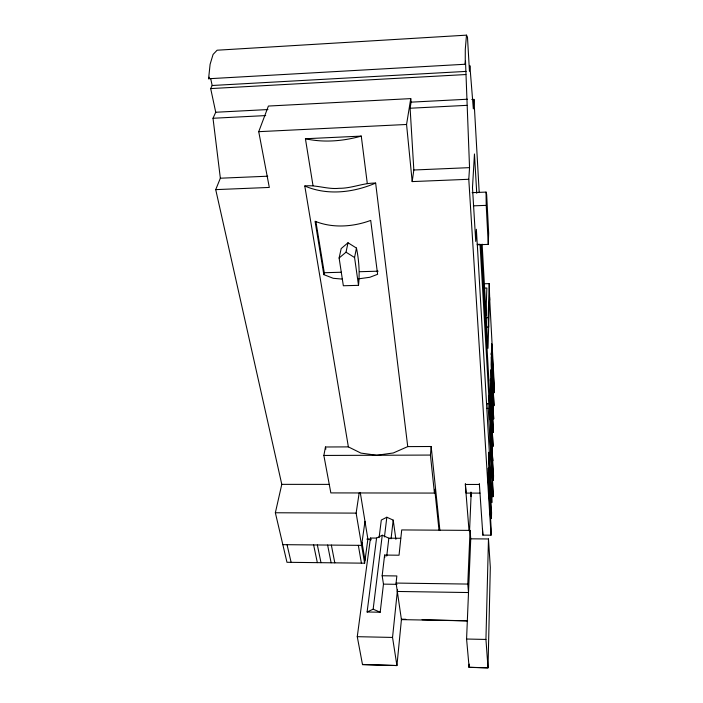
<?xml version="1.0" encoding="UTF-8"?>
<svg xmlns="http://www.w3.org/2000/svg" width="703" height="703" viewBox="0 0 703 703"><rect width="100%" height="100%" fill="white"/><g stroke="black" fill="none" stroke-linecap="round" stroke-linejoin="round"><path stroke-width="1.05" d="M465.245 64.245L465.289 49.377L466.493 35.15L217.113 50.212L213.079 54.439L210.1 64.307L208.58 78.745L465.245 64.245L465.5 61.143L469.542 167.639L468.787 179.283L491.046 535.185L482.873 535.124L479.332 483.55M491.046 535.185L491.195 528.805L488.049 478.137L488.321 468.005L491.432 518.594L491.564 512.601L488.488 462.064L488.752 452.249L491.792 502.68L491.933 496.643L477.293 244.38L480.035 244.293L489.244 403.636L486.784 403.663M491.933 496.643L493.084 496.643L493.198 491.705L490.237 441.361L490.536 430.095L493.444 480.307L493.55 475.641L488.919 395.42M470.738 538.823L466.581 639.027L469.129 667.375L488.014 667.85L485.94 639.44L488.471 538.964L470.738 538.823L470.061 530.387L401.712 529.93L399.04 555.212L384.62 555.062L382.16 575.757L383.469 584.131L380.191 612.225L367.107 611.988L376.571 538.085L382.256 535.229L388.838 538.182L400.684 538.278M489.244 403.636L489.56 392.388L481.133 244.776M487.583 481.608L487.557 475.43M490.343 381.061L490.395 378.996M491.054 354.98L491.107 353.02M489.648 418.962L489.868 410.939L492.75 460.913L490.017 405.438L490.255 396.677L493.084 446.458L490.395 391.439L490.624 382.942L493.401 432.512L490.764 377.95L490.984 369.69L493.708 419.058L491.125 364.611L491.344 356.588L494.016 405.736L491.476 351.605L491.687 343.802L494.314 392.722L494.42 387.898L489.587 297.246L487.996 348.31L482.117 244.134M493.084 496.643L488.014 403.645M486.142 322.888L486.379 327.071L488.655 327.027L488.137 317.607L489.226 283.625L483.752 283.775M485.914 315.542L486.871 288.019L483.62 288.107M476.748 193.325L474.463 153.975L472.486 187.666L475.738 241.419L476.353 229.283L477.275 244.749L488.269 244.398L488.655 233.211L486.652 194.467L486.037 192.095L472.126 192.64M469.129 667.375L469.261 664.133M469.56 530.756L471.221 492.223M397.318 591.46L468.506 592.541L467.785 584.07L470.061 530.387M469.244 665.091L469.138 667.252L488.014 667.85L490.316 567.365L488.471 538.964M471.792 99.501L473.954 99.387L473.339 108.903L469.868 65.66L469.455 71.152L467.477 37.136L466.493 35.15M439.893 530.449L431.167 446.502L407.74 446.607L393.302 452.969L376.755 455.263L360.903 453.092L348.372 446.888L325.463 446.994L323.855 455.447L330.849 492.908L434.436 493.075L434.735 489.297L438.997 530.053M434.436 493.075L430.438 455.069L431.167 446.502M376.571 538.085L370.455 538.041L357.265 636.681L362.511 664.678L396.923 665.548L392.538 637.436L397.529 589.43M422.081 619.703L467.662 620.854L401.422 619.615L396.088 583.068L396.844 575.95L382.16 575.757M391.053 538.806L393.197 520.115L386.835 517.232L381.307 520.053L379.093 537.672M386.747 556.073L388.838 538.182M384.453 536.934L386.835 517.232M367.107 611.988L373.152 609.193L382.256 535.229M210.698 78.622L212.165 85.494L210.68 88.587L215.733 112.252L213.009 118.262L220.355 178.211L215.716 189.625L281.789 484.358L275.356 512.759L286.973 562.295L364.62 563.182L367.889 539.131L360.252 492.425M468.787 179.283L412.186 181.594L413.83 170.003L410.113 108.236L411.088 102.146L410.754 98.613L268.405 106.048L258.73 131.672L269.311 187.437L215.716 189.625M364.98 521.345L361.597 545.361L282.834 544.658M364.62 563.182L356.131 513.12L359.163 492.952M412.186 181.594L406.562 124.475L410.754 98.613M358.512 285.348C359.787 272.966 359.048 260.541 356.456 248.071L348.011 242.772L341.183 248.563L339.118 258.001L343.345 285.752L358.512 285.348L354.567 257.526L356.456 248.071M339.118 258.001L346.017 252.192L348.011 242.772M342.256 279.091L333.24 278.3L323.828 274.636L324.276 272.729L315.893 221.533M208.58 78.745L209.327 77.207M407.74 446.607L375.648 183.088C353.512 192.587 327.37 195.812 304.786 185.987L348.372 446.888M375.648 183.088C363.223 182.815 351.641 188.466 339.145 188.299C327.484 189.555 316.368 184.643 304.786 185.987M367.282 183.43L361.272 136.101C343.169 141.18 323.89 142.832 305.418 138.746L313.011 185.645M358.398 278.863L369.857 277.272L377.608 274.302L370.709 220.408C353.178 226.92 332.624 228.396 315.067 221.252L323.828 274.636M212.165 85.494L466.115 71.398M210.68 88.587L465.869 74.536M215.733 112.252L267.94 109.554M411.088 102.146L467.354 99.237M213.009 118.262L265.69 115.582M410.113 108.236L466.897 105.345M258.73 131.672L406.562 124.475M305.418 138.746L361.272 136.101M220.355 178.211L267.755 176.207M413.83 170.003L469.542 167.639M473.356 205.847L486.221 205.364L486.037 192.095M324.276 272.729L341.491 272.237M359.751 271.709L378.126 271.182M485.843 317.659L488.137 317.607M486.643 408.39L487.882 408.381M323.855 455.447L430.438 455.069M281.789 484.358L329.136 484.385M479.367 484.464L465.324 484.455L469.033 530.721M480 493.119L466.133 493.093L465.368 483.55M275.356 512.759L356.131 513.12M366.825 539.122L371.166 539.157M396.088 583.068L467.785 584.07M383.469 584.131L397.01 584.325M357.265 636.681L392.538 637.436M466.581 639.027L485.94 639.44M405.807 619.29L401.466 619.176L396.923 665.548L362.537 664.449M373.152 609.193L380.191 612.225M346.017 252.192L354.567 257.526M287.044 544.693L291.121 562.347M313.626 544.93L317.334 562.646M317.352 544.966L320.999 562.681M327.616 545.053L331.122 562.795M331.35 545.089L334.804 562.839M325.463 446.994L325.858 449.129M358.337 545.326L361.404 563.138M362.001 542.488L365.015 560.3M370.455 538.041L370.797 540.194M384.62 555.062L384.936 557.154M393.197 520.115L395.903 539.35M470.694 492.223L471.028 496.59M482.469 528.753L482.873 535.124M473.954 99.387L479.209 192.596M486.221 205.364L488.269 244.398M489.226 283.625L489.736 300.146"/></g></svg>
